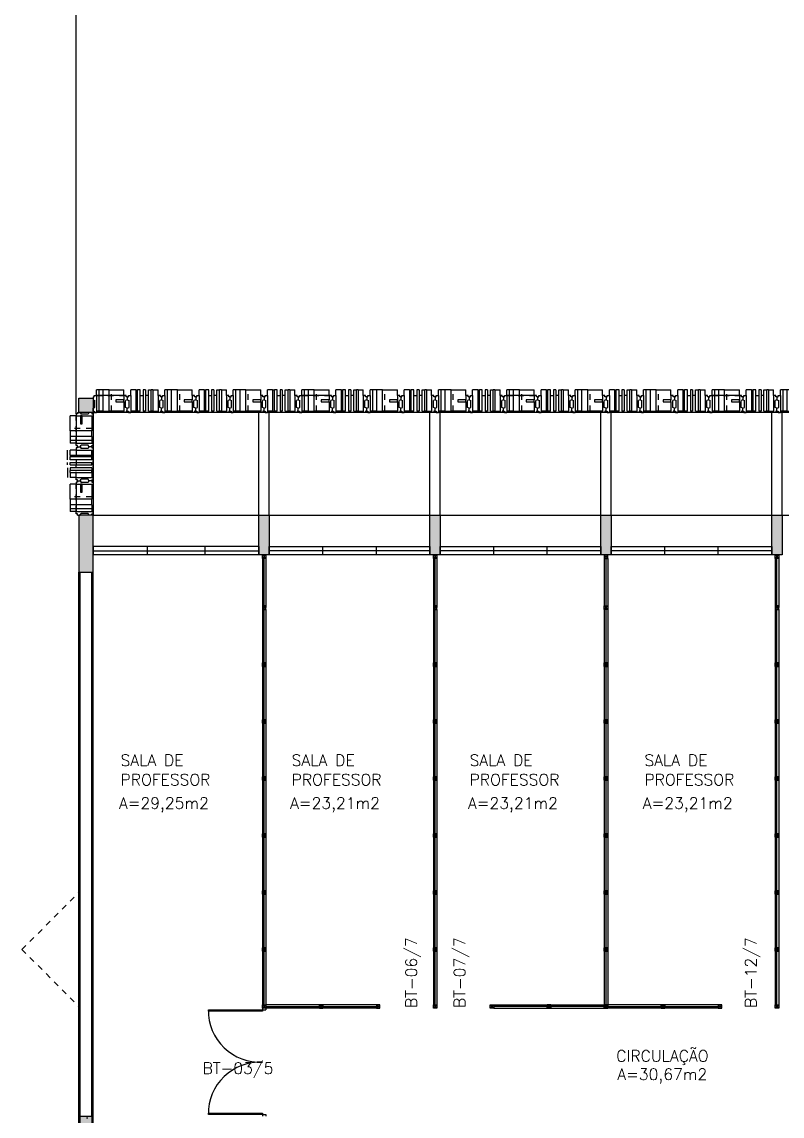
# Model space of a CAD drawing. Header units: metres. Extents: x -31 to 130, y -13 to 69.
# Drawn here: x -1.45 to 11.89, y 34.33 to 53.53 of the extents above; entities that cross this region are included whole.
import ezdxf

# ---------------------------------------------------------------- set-up
doc = ezdxf.new("R2010")
doc.units = ezdxf.units.M
doc.header["$LTSCALE"] = 0.002
doc.header["$MEASUREMENT"] = 0
doc.linetypes.add('HIDDEN', pattern=[9.525, 6.35, -3.175])
for name, color, linetype in [('ar-alv', 2, 'CONTINUOUS'), ('ar-brs', 2, 'CONTINUOUS'), ('ar-div', 2, 'CONTINUOUS'), ('ar-esq', 2, 'CONTINUOUS'), ('ar-estc', 1, 'CONTINUOUS'), ('ar-piso', 1, 'CONTINUOUS'), ('ar-porta', 1, 'CONTINUOUS'), ('ar-proj', 1, 'HIDDEN'), ('ar-reboco', 2, 'CONTINUOUS'), ('brs-proj', 1, 'HIDDEN'), ('brs1', 2, 'CONTINUOUS'), ('brs2', 1, 'CONTINUOUS'), ('brs3', 1, 'CONTINUOUS'), ('brs4', 1, 'CONTINUOUS'), ('brs5', 1, 'CONTINUOUS'), ('div1', 2, 'CONTINUOUS'), ('div2', 1, 'CONTINUOUS'), ('ENDEREÇO', 2, 'CONTINUOUS'), ('esq-01', 1, 'CONTINUOUS'), ('esq-02', 1, 'CONTINUOUS'), ('esq01', 3, 'CONTINUOUS'), ('esq02', 2, 'CONTINUOUS'), ('estc-01', 3, 'CONTINUOUS'), ('h-estc', 3, 'CONTINUOUS'), ('TEXTO', 2, 'CONTINUOUS'), ('ÁREA', 2, 'CONTINUOUS')]:
    doc.layers.add(name, color=color, linetype=linetype)
doc.styles.add('UNB-100', font='simplex.shx', dxfattribs={"height": 0.2})
doc.styles.add('UNB1-100', font='simplex.shx', dxfattribs={"height": 0.2})

# ---------------------------------------------------------------- blocks, each defined once
blk = doc.blocks.new('plr01-01p')
at = {"layer": 'h-estc'}
blk.add_hatch(color=3, dxfattribs=at).paths.add_polyline_path([(0.09, 0.075), (-0.09, 0.075), (-0.09, -0.625), (0.09, -0.625)])
at = {"layer": 'estc-01', "color": 3}
blk.add_lwpolyline([(-0.09, 0.075), (-0.09, -0.625), (0.09, -0.625), (0.09, 0.075)], close=True, dxfattribs=at)
blk = doc.blocks.new('esq02-01p')
at = {"layer": 'esq-01'}
for p, q in [((2.91, 0), (0.09, 0)), ((1.03, -0.075), (1.03, 0.075)), ((1.97, -0.075), (1.97, 0.075))]:
    blk.add_line(p, q, dxfattribs=at)
at = {"layer": 'esq-02'}
blk.add_lwpolyline([(2.91, -0.075), (0.09, -0.075), (0.09, 0.075), (2.91, 0.075)], close=True, dxfattribs=at)
blk = doc.blocks.new('plr01-02p')
at = {"layer": 'h-estc'}
blk.add_hatch(color=3, dxfattribs=at).paths.add_polyline_path([(0.125, 0.375), (-0.125, 0.375), (-0.125, -0.625), (0.125, -0.625)])
at = {"layer": 'estc-01', "color": 3}
blk.add_lwpolyline([(-0.125, 0.375), (-0.125, -0.625), (0.125, -0.625), (0.125, 0.375)], close=True, dxfattribs=at)
blk = doc.blocks.new('plr02-02p')
at = {"layer": 'h-estc'}
h = blk.add_hatch(dxfattribs=at)
h.set_pattern_fill('AR-CONC', color=256, scale=0.001, style=0)
h.set_pattern_definition([(50, (0, 0), (0.18218, -0.01594), [0.01905, -0.20955]), (355, (0, 0), (-0.03524, 0.19106), [0.01524, -0.16764]), (100.45, (0.01518, -0.00133), (0.14694, 0.17512), [0.01619, -0.17809]), (46.18, (0, 0.0508), (0.27108, -0.04204), [0.02857, -0.31433]), (96.64, (0.0226, 0.0473), (0.2374, 0.24743), [0.02429, -0.26714]), (351.18, (0, 0.0508), (0.2374, 0.24743), [0.02286, -0.25146]), (21, (0.0254, 0.0381), (0.15161, -0.10227), [0.01905, -0.20955]), (326, (0.0254, 0.0381), (0.0618, 0.18419), [0.01524, -0.16764]), (71.45, (0.03803, 0.02958), (0.21342, 0.08192), [0.01619, -0.17809]), (37.5, (0, 0), (0.00309, 0.084555), [0, -0.165608, 0, -0.17018, 0, -0.168275]), (7.5, (0, 0), (0.06682, 0.10018), [0, -0.097028, 0, -0.161798, 0, -0.064135]), (327.5, (-0.05664, 0), (0.13559, -0.00573), [0, -0.0635, 0, -0.19812, 0, -0.26289]), (317.5, (-0.08204, 0), (0.14813, 0.02543), [0, -0.08255, 0, -0.131572, 0, -0.18669])])
h.paths.add_polyline_path([(-0.125, 0.075), (-0.125, 0), (0, 0), (0, 0.075)])
h = blk.add_hatch(color=256, dxfattribs=at)
h.paths.add_polyline_path([(0.1, 0), (-0.1, 0), (-0.1, -0.425), (0.1, -0.425)])
h.paths.add_polyline_path([(0, 0.075), (-0.1, 0.075), (-0.1, 0), (0, 0)])
h.paths.add_polyline_path([(0.1, 0.075), (0, 0.075), (0, 0), (0.1, 0)])
at = {"layer": 'estc-01'}
for p, q in [((-0.1, 0.075), (-0.1, -0.425)), ((0.1, -0.425), (0.1, 0.075))]:
    blk.add_line(p, q, dxfattribs=at)
for points in [[(0.1, 0.075), (-0.1, 0.075)], [(-0.1, -0.425), (0.1, -0.425)]]:
    blk.add_lwpolyline(points, dxfattribs=at)
blk = doc.blocks.new('esq02c-01p')
at = {"layer": 'esq01', "color": 1}
blk.add_line((-2.985, 0), (-0.075, 0), dxfattribs=at)
at = {"layer": 'esq02', "color": 1}
for p, q in [((-0.075, 0.075), (-2.985, 0.075)), ((-2.985, 0.075), (-2.985, -0.075)), ((-2.037, 0.075), (-2.037, -0.075)), ((-1.023, 0.075), (-1.023, -0.075)), ((-0.075, 0.075), (-0.075, -0.075)), ((-0.075, -0.075), (-2.985, -0.075))]:
    blk.add_line(p, q, dxfattribs=at)
blk = doc.blocks.new('brs01-01p-oeste')
at = {"layer": 'brs-proj'}
for p, q in [((0.92, -0.2), (0.92, 0.175)), ((2.12, -0.2), (2.12, 0.175))]:
    blk.add_line(p, q, dxfattribs=at)
at = {"layer": 'brs1'}
for p, q in [((0, 0.05), (0.02, 0.05)), ((0, 0.05), (0, 0)), ((0, 0), (0.03, -0.013)), ((0.02, 0.075), (0.06, 0.075)), ((0.02, 0.05), (0.02, 0.075)), ((0.06, 0.075), (0.06, -0.225)), ((0.18, -0.2), (0.18, 0.175)), ((0.228, 0.175), (0.18, 0.175)), ((0.228, -0.2), (0.228, 0.175)), ((0.372, -0.2), (0.372, 0.175)), ((0.372, 0.175), (0.42, 0.175)), ((0.42, -0.2), (0.42, 0.175)), ((0.54, 0.075), (0.54, -0.225)), ((0.58, 0.075), (0.54, 0.075)), ((0.6, 0), (0.57, -0.013)), ((0.58, 0.05), (0.58, 0.075)), ((0.6, 0.05), (0.58, 0.05)), ((0.6, 0.05), (0.62, 0.05)), ((0.6, 0.05), (0.6, 0)), ((0.6, 0.05), (0.6, 0)), ((0.6, 0), (0.63, -0.013)), ((0.62, 0.075), (0.66, 0.075)), ((0.62, 0.05), (0.62, 0.075)), ((0.66, 0.075), (0.66, -0.225)), ((0.707, -0.2), (0.707, 0.175)), ((0.778, 0.175), (0.707, 0.175)), ((0.778, -0.2), (0.778, 0.175)), ((1.14, 0.075), (1.14, -0.005)), ((1.18, 0.075), (1.14, 0.075)), ((1.2, 0), (1.17, -0.013)), ((1.18, 0.05), (1.18, 0.075)), ((1.2, 0.05), (1.18, 0.05)), ((1.2, 0.05), (1.22, 0.05)), ((1.2, 0.05), (1.2, 0)), ((1.2, 0.05), (1.2, 0)), ((1.2, 0), (1.23, -0.013)), ((1.22, 0.075), (1.26, 0.075)), ((1.22, 0.05), (1.22, 0.075)), ((1.26, 0.075), (1.26, -0.225)), ((1.38, -0.2), (1.38, 0.175)), ((1.428, 0.175), (1.38, 0.175)), ((1.428, -0.2), (1.428, 0.175)), ((1.572, -0.2), (1.572, 0.175)), ((1.572, 0.175), (1.62, 0.175)), ((1.62, -0.2), (1.62, 0.175)), ((1.74, 0.075), (1.74, -0.225)), ((1.78, 0.075), (1.74, 0.075)), ((1.8, 0), (1.77, -0.013)), ((1.78, 0.05), (1.78, 0.075)), ((1.8, 0.05), (1.78, 0.05)), ((1.8, 0.05), (1.82, 0.05)), ((1.8, 0.05), (1.8, 0)), ((1.8, 0.05), (1.8, 0)), ((1.8, 0), (1.83, -0.013)), ((1.82, 0.075), (1.86, 0.075)), ((1.82, 0.05), (1.82, 0.075)), ((1.86, 0.075), (1.86, -0.225)), ((1.907, -0.2), (1.907, 0.175)), ((1.978, 0.175), (1.907, 0.175)), ((1.978, -0.2), (1.978, 0.175)), ((2.34, 0.075), (2.34, -0.005)), ((2.38, 0.075), (2.34, 0.075)), ((2.4, 0), (2.37, -0.013)), ((2.38, 0.05), (2.38, 0.075)), ((2.4, 0.05), (2.38, 0.05)), ((2.4, 0.05), (2.42, 0.05)), ((2.4, 0.05), (2.4, 0)), ((2.4, 0.05), (2.4, 0)), ((2.4, 0), (2.43, -0.013)), ((2.42, 0.075), (2.46, 0.075)), ((2.42, 0.05), (2.42, 0.075)), ((2.46, 0.075), (2.46, -0.225)), ((2.58, -0.2), (2.58, 0.175)), ((2.628, 0.175), (2.58, 0.175)), ((2.628, -0.2), (2.628, 0.175)), ((2.772, -0.2), (2.772, 0.175)), ((2.772, 0.175), (2.82, 0.175)), ((2.82, -0.2), (2.82, 0.175)), ((2.94, 0.075), (2.94, -0.225)), ((2.98, 0.075), (2.94, 0.075)), ((3, 0), (2.97, -0.013)), ((2.98, 0.05), (2.98, 0.075)), ((3, 0.05), (2.98, 0.05)), ((3, 0.05), (3, 0)), ((0, -0.15), (0.03, -0.137)), ((0, -0.2), (0, -0.15)), ((0.03, -0.137), (0.03, -0.013)), ((0.57, -0.137), (0.57, -0.013)), ((0.6, -0.15), (0.57, -0.137)), ((0.6, -0.15), (0.63, -0.137)), ((0.6, -0.2), (0.6, -0.15)), ((0.6, -0.2), (0.6, -0.15)), ((0.63, -0.137), (0.63, -0.013)), ((1.14, -0.005), (1, -0.005)), ((1, -0.005), (1, -0.035)), ((1, -0.035), (1.14, -0.035)), ((1.14, -0.035), (1.14, -0.225)), ((1.17, -0.137), (1.17, -0.013)), ((1.2, -0.15), (1.17, -0.137)), ((1.2, -0.15), (1.23, -0.137)), ((1.2, -0.2), (1.2, -0.15)), ((1.2, -0.2), (1.2, -0.15)), ((1.23, -0.137), (1.23, -0.013)), ((1.77, -0.137), (1.77, -0.013)), ((1.8, -0.15), (1.77, -0.137)), ((1.8, -0.15), (1.83, -0.137)), ((1.8, -0.2), (1.8, -0.15)), ((1.8, -0.2), (1.8, -0.15)), ((1.83, -0.137), (1.83, -0.013)), ((2.34, -0.005), (2.2, -0.005)), ((2.2, -0.005), (2.2, -0.035)), ((2.2, -0.035), (2.34, -0.035)), ((2.34, -0.035), (2.34, -0.225)), ((2.37, -0.137), (2.37, -0.013)), ((2.4, -0.15), (2.37, -0.137)), ((2.4, -0.15), (2.43, -0.137)), ((2.4, -0.2), (2.4, -0.15)), ((2.4, -0.2), (2.4, -0.15)), ((2.43, -0.137), (2.43, -0.013)), ((2.97, -0.137), (2.97, -0.013)), ((3, -0.15), (2.97, -0.137)), ((3, -0.2), (3, -0.15)), ((0, -0.2), (0.02, -0.2)), ((0.02, -0.2), (0.02, -0.225)), ((0.02, -0.225), (0.06, -0.225)), ((0.228, -0.2), (0.18, -0.2)), ((0.372, -0.2), (0.42, -0.2)), ((0.58, -0.225), (0.54, -0.225)), ((0.58, -0.2), (0.58, -0.225)), ((0.6, -0.2), (0.58, -0.2)), ((0.6, -0.2), (0.62, -0.2)), ((0.62, -0.2), (0.62, -0.225)), ((0.62, -0.225), (0.66, -0.225)), ((1.18, -0.225), (1.14, -0.225)), ((1.18, -0.2), (1.18, -0.225)), ((1.2, -0.2), (1.18, -0.2)), ((1.2, -0.2), (1.22, -0.2)), ((1.22, -0.2), (1.22, -0.225)), ((1.22, -0.225), (1.26, -0.225)), ((1.428, -0.2), (1.38, -0.2)), ((1.572, -0.2), (1.62, -0.2)), ((1.78, -0.225), (1.74, -0.225)), ((1.78, -0.2), (1.78, -0.225)), ((1.8, -0.2), (1.78, -0.2)), ((1.8, -0.2), (1.82, -0.2)), ((1.82, -0.2), (1.82, -0.225)), ((1.82, -0.225), (1.86, -0.225)), ((1.978, -0.2), (1.907, -0.2)), ((2.38, -0.225), (2.34, -0.225)), ((2.38, -0.2), (2.38, -0.225)), ((2.4, -0.2), (2.38, -0.2)), ((2.4, -0.2), (2.42, -0.2)), ((2.42, -0.2), (2.42, -0.225)), ((2.42, -0.225), (2.46, -0.225)), ((2.628, -0.2), (2.58, -0.2)), ((2.772, -0.2), (2.82, -0.2)), ((2.98, -0.225), (2.94, -0.225)), ((2.98, -0.2), (2.98, -0.225)), ((3, -0.2), (2.98, -0.2))]:
    blk.add_line(p, q, dxfattribs=at)
at = {"layer": 'brs2'}
for p, q in [((0.228, 0.075), (0.28, 0.075)), ((0.372, 0.075), (0.32, 0.075)), ((1.428, 0.075), (1.48, 0.075)), ((1.572, 0.075), (1.52, 0.075)), ((2.628, 0.075), (2.68, 0.075)), ((2.772, 0.075), (2.72, 0.075)), ((0.54, -0.225), (0.06, -0.225)), ((1.14, -0.225), (0.66, -0.225)), ((1.74, -0.225), (1.26, -0.225)), ((2.34, -0.225), (1.86, -0.225)), ((2.94, -0.225), (2.46, -0.225))]:
    blk.add_line(p, q, dxfattribs=at)
at = {"layer": 'brs3'}
for p, q in [((0.15, 0.175), (0.18, 0.175)), ((0.45, 0.175), (0.42, 0.175)), ((1.35, 0.175), (1.38, 0.175)), ((1.65, 0.175), (1.62, 0.175)), ((2.55, 0.175), (2.58, 0.175)), ((2.85, 0.175), (2.82, 0.175)), ((0.15, -0.2), (0.18, -0.2)), ((0.45, -0.2), (0.42, -0.2)), ((0.778, -0.2), (0.707, -0.2)), ((1.35, -0.2), (1.38, -0.2)), ((1.65, -0.2), (1.62, -0.2)), ((2.55, -0.2), (2.58, -0.2)), ((2.85, -0.2), (2.82, -0.2))]:
    blk.add_line(p, q, dxfattribs=at)
at = {"layer": 'brs4'}
for p, q in [((0.06, 0.075), (0.06, 0.175)), ((0.15, 0.175), (0.06, 0.175)), ((0.15, 0.175), (0.15, -0.2)), ((0.28, 0.175), (0.28, -0.2)), ((0.32, 0.175), (0.28, 0.175)), ((0.32, 0.175), (0.32, -0.2)), ((0.45, 0.175), (0.54, 0.175)), ((0.45, 0.175), (0.45, -0.2)), ((0.54, 0.075), (0.54, 0.175)), ((0.66, 0.075), (0.66, 0.175)), ((0.707, 0.175), (0.66, 0.175)), ((0.88, 0.175), (0.778, 0.175)), ((0.88, 0.175), (1.14, 0.175)), ((0.88, -0.2), (0.88, 0.175)), ((1.14, 0.075), (1.14, 0.175)), ((1.26, 0.075), (1.26, 0.175)), ((1.35, 0.175), (1.26, 0.175)), ((1.35, 0.175), (1.35, -0.2)), ((1.48, 0.175), (1.48, -0.2)), ((1.52, 0.175), (1.48, 0.175)), ((1.52, 0.175), (1.52, -0.2)), ((1.65, 0.175), (1.74, 0.175)), ((1.65, 0.175), (1.65, -0.2)), ((1.74, 0.075), (1.74, 0.175)), ((1.86, 0.075), (1.86, 0.175)), ((1.907, 0.175), (1.86, 0.175)), ((2.08, 0.175), (1.978, 0.175)), ((2.08, 0.175), (2.34, 0.175)), ((2.08, -0.2), (2.08, 0.175)), ((2.34, 0.075), (2.34, 0.175)), ((2.46, 0.075), (2.46, 0.175)), ((2.55, 0.175), (2.46, 0.175)), ((2.55, 0.175), (2.55, -0.2)), ((2.68, 0.175), (2.68, -0.2)), ((2.72, 0.175), (2.68, 0.175)), ((2.72, 0.175), (2.72, -0.2)), ((2.85, 0.175), (2.94, 0.175)), ((2.85, 0.175), (2.85, -0.2)), ((2.94, 0.075), (2.94, 0.175)), ((0.15, -0.2), (0.06, -0.2)), ((0.32, -0.2), (0.28, -0.2)), ((0.45, -0.2), (0.54, -0.2)), ((0.707, -0.2), (0.66, -0.2)), ((0.778, -0.2), (0.88, -0.2)), ((1.14, -0.2), (0.88, -0.2)), ((1.35, -0.2), (1.26, -0.2)), ((1.52, -0.2), (1.48, -0.2)), ((1.65, -0.2), (1.74, -0.2)), ((1.907, -0.2), (1.86, -0.2)), ((1.978, -0.2), (2.08, -0.2)), ((2.34, -0.2), (2.08, -0.2)), ((2.55, -0.2), (2.46, -0.2)), ((2.72, -0.2), (2.68, -0.2)), ((2.85, -0.2), (2.94, -0.2))]:
    blk.add_line(p, q, dxfattribs=at)
at = {"layer": 'brs5'}
for p, q in [((1.14, -0.035), (1.14, -0.005)), ((2.34, -0.035), (2.34, -0.005))]:
    blk.add_line(p, q, dxfattribs=at)
blk = doc.blocks.new('BRS01-01C-')
at = {"layer": 'brs-proj'}
for p, q in [((-0.075, 0.54), (-0.075, 0.06)), ((0.2, 0.28), (-0.175, 0.28))]:
    blk.add_line(p, q, dxfattribs=at)
at = {"layer": 'brs1'}
for p, q in [((-0.075, 0.58), (-0.075, 0.54)), ((-0.05, 0.58), (-0.075, 0.58)), ((-0.05, 0.6), (-0.05, 0.58)), ((-0.05, 0.6), (0, 0.6)), ((0, 0.6), (0.013, 0.57)), ((0.15, 0.6), (0.137, 0.57)), ((0.2, 0.6), (0.15, 0.6)), ((0.2, 0.6), (0.2, 0.58)), ((0.2, 0.58), (0.225, 0.58)), ((0.225, 0.58), (0.225, 0.54)), ((-0.075, 0.54), (0.225, 0.54)), ((0.137, 0.57), (0.013, 0.57)), ((-0.075, 0.06), (0.005, 0.06)), ((-0.075, 0.02), (-0.075, 0.06)), ((-0.05, 0.02), (-0.075, 0.02)), ((-0.05, 0), (-0.05, 0.02)), ((-0.05, 0), (0, 0)), ((0, 0), (0.013, 0.03)), ((0.137, 0.03), (0.013, 0.03)), ((0.035, 0.06), (0.225, 0.06)), ((0.15, 0), (0.137, 0.03)), ((0.2, 0), (0.15, 0)), ((0.2, 0.02), (0.225, 0.02)), ((0.2, 0), (0.2, 0.02)), ((0.225, 0.02), (0.225, 0.06))]:
    blk.add_line(p, q, dxfattribs=at)
at = {"layer": 'brs2'}
blk.add_line((0.225, 0.06), (0.225, 0.54), dxfattribs=at)
at = {"layer": 'brs3'}
for p, q in [((0.2, 0.493), (-0.175, 0.493)), ((-0.175, 0.422), (-0.175, 0.493)), ((0.2, 0.422), (-0.175, 0.422)), ((0.2, 0.422), (0.2, 0.493)), ((0.005, 0.06), (0.005, 0.2)), ((0.005, 0.2), (0.035, 0.2)), ((0.035, 0.2), (0.035, 0.06))]:
    blk.add_line(p, q, dxfattribs=at)
at = {"layer": 'brs4'}
for p, q in [((-0.075, 0.54), (-0.175, 0.54)), ((-0.175, 0.493), (-0.175, 0.54)), ((0.2, 0.493), (0.2, 0.54)), ((-0.175, 0.32), (-0.175, 0.06)), ((0.2, 0.32), (-0.175, 0.32)), ((0.2, 0.06), (0.2, 0.32)), ((-0.075, 0.06), (-0.175, 0.06))]:
    blk.add_line(p, q, dxfattribs=at)
at = {"layer": 'brs4', "color": 2}
for p, q in [((-0.175, 0.32), (-0.175, 0.422)), ((0.2, 0.422), (0.2, 0.32))]:
    blk.add_line(p, q, dxfattribs=at)
at = {"layer": 'brs5'}
blk.add_line((-0.075, 0.06), (-0.075, 0.54), dxfattribs=at)
at = {"layer": 'brs5', "color": 1}
blk.add_line((0.035, 0.06), (0.005, 0.06), dxfattribs=at)
blk = doc.blocks.new('BRS01-02C')
at = {"layer": 'brs-proj'}
for p, q in [((0.06, 0.075), (0.228, 0.075)), ((0.28, 0.075), (0.32, 0.075)), ((0.54, 0.075), (0.372, 0.075))]:
    blk.add_line(p, q, dxfattribs=at)
at = {"layer": 'brs1'}
for p, q in [((0, 0.05), (0.02, 0.05)), ((0, 0.05), (0, 0)), ((0, 0), (0.03, -0.013)), ((0.02, 0.075), (0.06, 0.075)), ((0.02, 0.05), (0.02, 0.075)), ((0.06, 0.075), (0.06, -0.225)), ((0.54, 0.075), (0.54, -0.225)), ((0.58, 0.075), (0.54, 0.075)), ((0.6, 0), (0.57, -0.013)), ((0.58, 0.05), (0.58, 0.075)), ((0.6, 0.05), (0.58, 0.05)), ((0.6, 0.05), (0.6, 0)), ((0, -0.15), (0.03, -0.137)), ((0, -0.2), (0, -0.15)), ((0.03, -0.137), (0.03, -0.013)), ((0.57, -0.137), (0.57, -0.013)), ((0.6, -0.15), (0.57, -0.137)), ((0.6, -0.2), (0.6, -0.15)), ((0, -0.2), (0.02, -0.2)), ((0.02, -0.2), (0.02, -0.225)), ((0.02, -0.225), (0.06, -0.225)), ((0.58, -0.225), (0.54, -0.225)), ((0.58, -0.2), (0.58, -0.225)), ((0.6, -0.2), (0.58, -0.2))]:
    blk.add_line(p, q, dxfattribs=at)
at = {"layer": 'brs2'}
for p, q in [((0.228, 0.075), (0.28, 0.075)), ((0.372, 0.075), (0.32, 0.075)), ((0.54, -0.225), (0.06, -0.225))]:
    blk.add_line(p, q, dxfattribs=at)
at = {"layer": 'brs3'}
for p, q in [((0.18, -0.2), (0.18, 0.175)), ((0.228, 0.175), (0.18, 0.175)), ((0.228, -0.2), (0.228, 0.175)), ((0.372, -0.2), (0.372, 0.175)), ((0.372, 0.175), (0.42, 0.175)), ((0.42, -0.2), (0.42, 0.175)), ((0.228, -0.2), (0.18, -0.2)), ((0.372, -0.2), (0.42, -0.2))]:
    blk.add_line(p, q, dxfattribs=at)
at = {"layer": 'brs4'}
for p, q in [((0.06, 0.075), (0.06, 0.175)), ((0.15, 0.175), (0.06, 0.175)), ((0.15, 0.175), (0.15, -0.2)), ((0.28, 0.175), (0.28, -0.2)), ((0.32, 0.175), (0.28, 0.175)), ((0.32, 0.175), (0.32, -0.2)), ((0.45, 0.175), (0.54, 0.175)), ((0.45, 0.175), (0.45, -0.2)), ((0.54, 0.075), (0.54, 0.175)), ((0.15, -0.2), (0.06, -0.2)), ((0.32, -0.2), (0.28, -0.2)), ((0.45, -0.2), (0.54, -0.2))]:
    blk.add_line(p, q, dxfattribs=at)
at = {"layer": 'brs4', "color": 3}
for p, q in [((0.15, 0.175), (0.18, 0.175)), ((0.45, 0.175), (0.42, 0.175)), ((0.15, -0.2), (0.18, -0.2)), ((0.45, -0.2), (0.42, -0.2))]:
    blk.add_line(p, q, dxfattribs=at)
at = {"layer": 'brs5'}
for p, q in [((0.228, 0.225), (0.06, 0.225)), ((0.32, 0.225), (0.28, 0.225)), ((0.372, 0.225), (0.54, 0.225))]:
    blk.add_line(p, q, dxfattribs=at)
blk = doc.blocks.new('div-05p')
at = {"layer": 'div1'}
for p, q in [((0.03, 0.03), (0.97, 0.03)), ((0.03, -0.03), (0.97, -0.03))]:
    blk.add_line(p, q, dxfattribs=at)
for points in [[(0.03, -0.03), (-0.03, -0.03), (-0.03, 0.03), (0.03, 0.03)], [(0.97, -0.03), (1.03, -0.03), (1.03, 0.03), (0.97, 0.03)]]:
    blk.add_lwpolyline(points, close=True, dxfattribs=at)
at = {"layer": 'div2'}
for p, q in [((-0.03, -0.03), (0.03, 0.03)), ((-0.03, 0.03), (0.03, -0.03)), ((0.97, 0), (0.03, 0)), ((1.03, 0.03), (0.97, -0.03)), ((1.03, -0.03), (0.97, 0.03))]:
    blk.add_line(p, q, dxfattribs=at)
blk = doc.blocks.new('div-03p')
at = {"layer": 'div1'}
for p, q in [((0.03, 0.03), (0.895, 0.03)), ((0.03, -0.03), (0.895, -0.03))]:
    blk.add_line(p, q, dxfattribs=at)
blk.add_lwpolyline([(0.03, -0.03), (-0.03, -0.03), (-0.03, 0.03), (0.03, 0.03)], close=True, dxfattribs=at)
at = {"layer": 'div2'}
for p, q in [((-0.03, -0.03), (0.03, 0.03)), ((-0.03, 0.03), (0.03, -0.03)), ((0.895, 0), (0.03, 0))]:
    blk.add_line(p, q, dxfattribs=at)

msp = doc.modelspace()

# ---------------------------------------------------------------- hatches: boundary and pattern name
at = {"layer": 'h-estc'}
h = msp.add_hatch(color=3, dxfattribs=at)
h.paths.add_polyline_path([(-0.2, 46.825), (-0.45, 46.825), (-0.45, 46.675), (-0.425, 46.675), (-0.2, 46.675)])
h.paths.add_polyline_path([(-0.2, 46.925), (-0.45, 46.925), (-0.45, 46.825), (-0.2, 46.825)])

# ---------------------------------------------------------------- linework, layer by layer
at = {"layer": 'ar-alv'}
for p, q in [((-0.425, 34.326), (-0.425, 43.875)), ((-0.225, 34.326), (-0.225, 43.875))]:
    msp.add_line(p, q, dxfattribs=at)
at = {"layer": 'ar-div'}
for p, q in [((2.77, 36.22), (2.77, 36.19)), ((2.77, 36.19), (2.83, 36.19)), ((2.83, 36.22), (2.83, 36.19)), ((2.77, 34.355), (2.83, 34.355)), ((2.77, 34.355), (2.77, 34.325)), ((2.83, 34.355), (2.83, 34.325))]:
    msp.add_line(p, q, dxfattribs=at)
at = {"layer": 'ar-estc'}
msp.add_lwpolyline([(-0.2, 46.675), (-0.45, 46.675), (-0.45, 46.925), (-0.2, 46.925)], close=True, dxfattribs=at)
at = {"layer": 'ar-piso'}
for p, q in [((-0.5, 46.655), (-0.5, 64.875)), ((23.71, 46.675), (-0.2, 46.675)), ((-0.2, 46.675), (-0.2, 44.875)), ((2.71, 44.875), (2.71, 46.675)), ((2.89, 44.875), (2.89, 46.675)), ((5.71, 44.875), (5.71, 46.675)), ((5.89, 44.875), (5.89, 46.675)), ((8.71, 44.875), (8.71, 46.675)), ((8.89, 44.875), (8.89, 46.675)), ((11.71, 44.875), (11.71, 46.675)), ((11.89, 44.875), (11.89, 46.675)), ((-0.2, 44.875), (2.725, 44.875)), ((2.875, 44.875), (5.725, 44.875)), ((5.875, 44.875), (8.725, 44.875)), ((8.875, 44.875), (11.725, 44.875)), ((11.875, 44.875), (14.725, 44.875))]:
    msp.add_line(p, q, dxfattribs=at)
at = {"layer": 'ar-porta', "color": 2}
msp.add_line((1.823, 36.19), (2.77, 36.19), dxfattribs=at)
at = {"layer": 'ar-porta'}
msp.add_line((1.823, 34.375), (2.77, 34.375), dxfattribs=at)
at = {"layer": 'ar-porta', "color": 2}
for points in [[(1.823, 36.19), (2.77, 36.19), (2.77, 36.17), (1.823, 36.17)], [(1.823, 34.375), (2.77, 34.375), (2.77, 34.355), (1.823, 34.355)]]:
    msp.add_lwpolyline(points, close=True, dxfattribs=at)
at = {"layer": 'ar-porta'}
for centre, start, end in [((2.726, 36.175), 179.0488, 272.7943), ((2.726, 34.37), 87.2057, 180.9512)]:
    msp.add_arc(centre, 0.904, start, end, dxfattribs=at)
at = {"layer": 'ar-proj'}
for q in [(-0.45, 38.25), (-0.45, 36.25)]:
    msp.add_line((-1.45, 37.25), q, dxfattribs=at)
at = {"layer": 'ar-reboco'}
for p, q in [((-0.45, 30.625), (-0.45, 43.875)), ((-0.2, 30.625), (-0.2, 43.875))]:
    msp.add_line(p, q, dxfattribs=at)

# ---------------------------------------------------------------- block references
at = {"layer": 'ar-brs', "xscale": -1}
for name, p, rotation in [('BRS01-01C-', (0.4, 46.9), 90.00000000000007), ('BRS01-01C-', (4, 46.9), 89.99999999999905), ('BRS01-01C-', (7.6, 46.9), 89.99999999999825), ('BRS01-01C-', (11.2, 46.9), 89.99999999999865), ('BRS01-01C-', (-0.425, 46.675), 180.0000000000001), ('BRS01-02C', (-0.425, 46.075), 90.00000000000007), ('BRS01-01C-', (-0.425, 45.475), 180.0000000000001)]:
    msp.add_blockref(name, p, dxfattribs=dict(at, rotation=rotation))
at = {"layer": 'ar-brs'}
for p in [(0.4, 46.9), (4, 46.9), (7.6, 46.9), (11.2, 46.9)]:
    msp.add_blockref('brs01-01p-oeste', p, dxfattribs=at)
at = {"layer": 'ar-div'}
for name, p, rotation in [('div-03p', (2.8, 44.145), 269.9999999999999), ('div-03p', (5.8, 44.145), 269.9999999999999), ('div-03p', (11.8, 44.145), 269.9999999999999), ('div-05p', (8.8, 43.25), 270), ('div-05p', (8.8, 42.25), 270), ('div-05p', (8.8, 41.25), 270), ('div-05p', (8.8, 40.25), 270), ('div-05p', (8.8, 39.25), 270), ('div-05p', (8.8, 38.25), 270), ('div-05p', (8.8, 37.25), 270)]:
    msp.add_blockref(name, p, dxfattribs=dict(at, rotation=rotation))
at = {"layer": 'ar-div', "xscale": -1}
for name, p, rotation in [('div-03p', (8.8, 44.145), 90), ('div-05p', (2.8, 43.25), 89.99999999999993), ('div-05p', (5.8, 43.25), 89.99999999999993), ('div-05p', (11.8, 43.25), 89.99999999999993), ('div-05p', (2.8, 42.25), 89.99999999999993), ('div-05p', (5.8, 42.25), 89.99999999999993), ('div-05p', (11.8, 42.25), 89.99999999999993), ('div-05p', (2.8, 41.25), 89.99999999999993), ('div-05p', (5.8, 41.25), 89.99999999999993), ('div-05p', (11.8, 41.25), 89.99999999999993), ('div-05p', (2.8, 40.25), 89.99999999999993), ('div-05p', (5.8, 40.25), 89.99999999999993), ('div-05p', (11.8, 40.25), 89.99999999999993), ('div-05p', (2.8, 39.25), 89.99999999999993), ('div-05p', (5.8, 39.25), 89.99999999999993), ('div-05p', (11.8, 39.25), 89.99999999999993), ('div-05p', (2.8, 38.25), 89.99999999999993), ('div-05p', (5.8, 38.25), 89.99999999999993), ('div-05p', (11.8, 38.25), 89.99999999999993), ('div-05p', (2.8, 37.25), 89.99999999999993), ('div-05p', (5.8, 37.25), 89.99999999999993), ('div-05p', (11.8, 37.25), 89.99999999999993), ('div-05p', (3.8, 36.25), 359.9999999999996), ('div-05p', (4.8, 36.25), 359.9999999999996), ('div-05p', (9.8, 36.25), 359.9999999999996), ('div-05p', (10.8, 36.25), 359.9999999999996)]:
    msp.add_blockref(name, p, dxfattribs=dict(at, rotation=rotation))
at = {"layer": 'ar-div'}
for p in [(6.8, 36.25), (7.8, 36.25)]:
    msp.add_blockref('div-05p', p, dxfattribs=at)
at = {"layer": 'ar-esq'}
for name, p in [('esq02c-01p', (2.785, 44.25)), ('esq02-01p', (2.8, 44.25)), ('esq02-01p', (5.8, 44.25)), ('esq02-01p', (8.8, 44.25))]:
    msp.add_blockref(name, p, dxfattribs=at)
at = {"layer": 'ar-estc', "rotation": 180}
msp.add_blockref('plr01-02p', (-0.325, 44.25), dxfattribs=at)
at = {"layer": 'ar-estc', "xscale": -1, "rotation": 180}
for p in [(2.8, 44.25), (5.8, 44.25), (8.8, 44.25), (11.8, 44.25)]:
    msp.add_blockref('plr01-01p', p, dxfattribs=at)
at = {"layer": 'ar-estc', "xscale": -1}
msp.add_blockref('plr02-02p', (-0.325, 34.251), dxfattribs=at)

# ---------------------------------------------------------------- texts
at = {"layer": 'ENDEREÇO', "style": 'UNB-100'}
for s, p in [('BT-06/7', (5.482, 36.221)), ('BT-07/7', (6.33, 36.221)), ('BT-12/7', (11.441, 36.221))]:
    msp.add_text(s, height=0.2, rotation=90, dxfattribs=at).set_placement(p)
msp.add_text('BT-03/5', height=0.2, dxfattribs=at).set_placement((1.72, 35.065))
at = {"layer": 'TEXTO', "style": 'UNB1-100'}
for s, p in [('SALA DE', (0.281, 40.471)), ('SALA DE', (3.284, 40.471)), ('SALA DE', (6.406, 40.471)), ('SALA DE', (9.474, 40.471)), ('PROFESSOR', (0.281, 40.13)), ('PROFESSOR', (3.284, 40.13)), ('PROFESSOR', (6.406, 40.13)), ('PROFESSOR', (9.474, 40.13)), ('CIRCULAÇÃO', (8.979, 35.281))]:
    msp.add_text(s, height=0.2, dxfattribs=at).set_placement(p)
at = {"layer": 'ÁREA', "style": 'UNB1-100'}
for s, p in [('A=29,25m2', (0.253, 39.719)), ('A=23,21m2', (3.256, 39.719)), ('A=23,21m2', (6.378, 39.719)), ('A=23,21m2', (9.446, 39.719)), ('A=30,67m2', (8.999, 34.96))]:
    msp.add_text(s, height=0.2, dxfattribs=at).set_placement(p)

doc.saveas('drawing.dxf')
